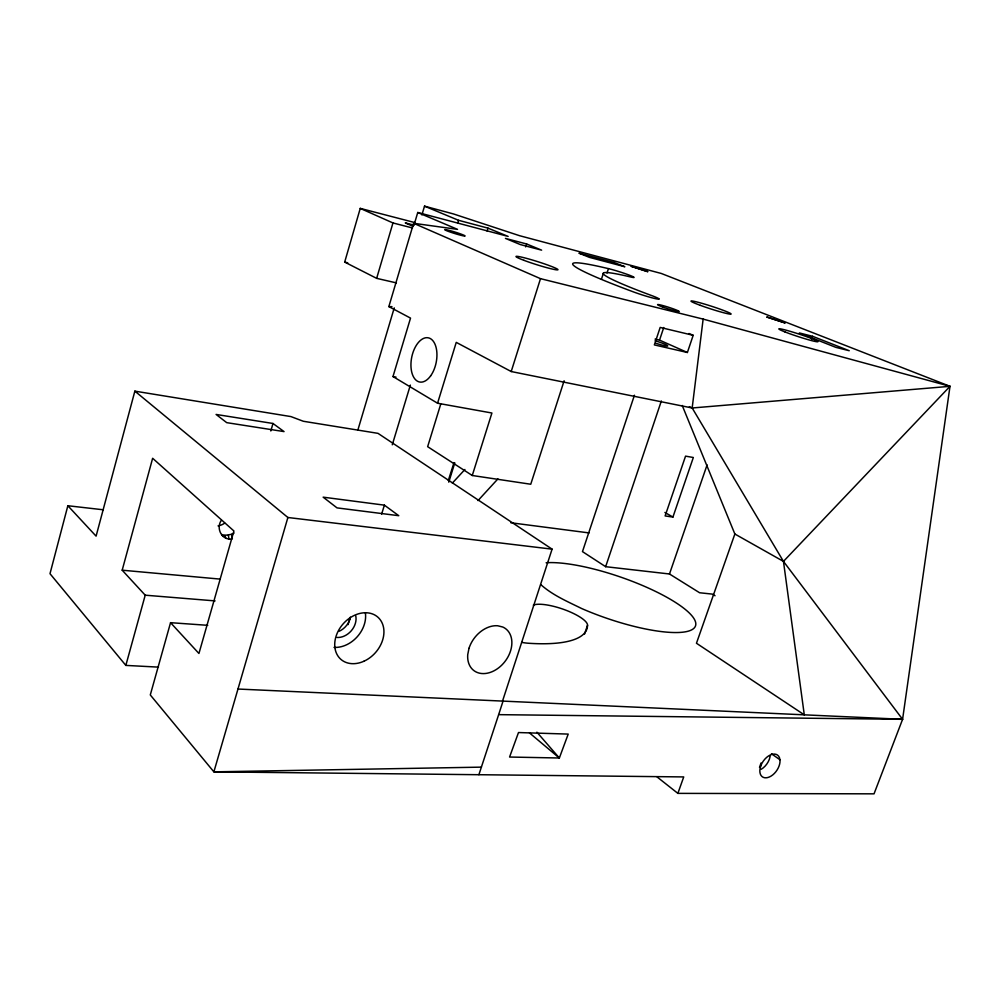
<?xml version="1.0" encoding="UTF-8"?>
<svg xmlns="http://www.w3.org/2000/svg" width="1000" height="1000" viewBox="0 0 1000 1000"><rect width="100%" height="100%" fill="white"/><g stroke="black" fill="none" stroke-linecap="round" stroke-linejoin="round"><path stroke-width="1.5" d="M657.113 776.975L677.875 793.375L874.038 793.838L902.588 719.312L783.462 561.4L692.175 407.987L703.138 319.1L540.5 278.663L413.6 223.287L388.85 306.6L410.525 318.113L392.987 376.55L437.562 403.225L491.912 413.013L472.262 475.5L530.75 484.237L564.125 380.775M478.888 774.712L498.65 714.65L902.588 719.312L950 386.325L661.275 273.463L519.575 235.7L453.488 213.95L424.513 206.163L421.9 214.95M103.3 509.787L67.85 505.737L50 573.7L125.838 665.4L158.438 667.125M770.188 756.188L769.375 759.225A13.162 8.213 -55.6 0 1 761.137 769.325M502.525 701.087L552.087 549.15L377.987 433.35L303.325 421.262L290.938 416.587L134.863 391.138L96.088 536.15L67.85 505.737M215.087 600.9L145.213 595.188L122.188 570.2L152.637 458.275L233.9 530.975L198.938 653.487L170.55 622.675L150.287 694.95L213.875 771.85L683.725 776.925L677.875 793.375M125.838 665.4L145.213 595.188M270.825 430.975L272.975 423.475L216.088 414.438L226.713 422.65L284.05 431.6L272.975 423.475M396.4 282.9L376.65 278.35L344.688 262.087L360.25 208.388L414.85 222.575M481.413 767.138L213.875 771.85L287.887 517.5L134.863 391.138M376.65 278.35L392.962 222.95L360.25 208.388M414.25 224.288L417.75 212.5L508.15 236.425L487.987 228.137L458.537 220.3L424.513 206.163M357.887 429.975L394.25 307.875M457.688 223.088L458.537 220.3M392.275 444.8L410.363 385.087M348.038 624.625L350.312 617.163M381.65 514.113L384.375 505.15L323.15 497.163L337.025 507.887L398.762 515.7L384.375 505.15M487.088 231.088L487.987 228.137M437.562 403.225L456.25 342.375L511.213 371.538L692.175 407.987L950 386.325L783.462 561.4L804.287 714.825L696.462 643.25L734.862 534.012L682.225 405.475M440.725 404.15L427.65 446.675L472.262 475.5M448.775 482.163L454.8 462.825M525.675 246.9L526.587 243.975L505.45 238.4L520.35 244.575L541.625 250.15L526.587 243.975M511.213 371.538L540.5 278.663M448.338 480.438L454 462.6M601.462 279.163L603.362 273.3M607 273.05L608.438 268.637A146.537 9.7 17.9 0 0 633.938 292.087A17.275 1.225 17.8 0 0 658.388 299.125L659 298.988M498.65 714.65L503.05 701.1M634.438 395.225L582.475 551.613L605.65 566.688L669.488 573.987L699.587 592.75L712.387 594.113L715.037 595.75M688.975 333.512L693.188 335.312L687.387 352.488L659.538 340.125L663.75 327.5M605.65 566.688L661.338 400.975M584.575 634.05L587.537 625.237A29.6 8.075 18.7 0 0 564.85 609.812A29.6 8.075 18.7 0 0 533.325 605.125M672.925 517.075L693.337 457.5L685.55 456.138L665.113 515.95L672.925 517.075L664.9 512.45M669.488 573.987L707.1 464.9M811.575 339.175L812.588 336.3L849.237 350.725L835.9 347.375L799.325 332.938L812.588 336.3M759.5 767.375L761.062 762.987M221.2 520.575C215.662 528.55 222.213 541.062 232.325 538.812L231.863 534.275L234.025 533.062M478 500.588L497.925 478.875M452.362 483.088L464.913 469.487M222.938 536.413L221.775 534.538L224.963 535.35L231.863 534.275M388.85 306.6L391.962 306.663M238.05 689.038L902.588 719.312M170.55 622.675L207.738 625.325M122.188 570.2L220.225 579.113M287.887 517.5L552.087 549.15M510.85 522.762L589.05 532.913M413.6 223.287L457.525 229.363L417.75 212.5M392.987 376.55L396.025 377.113M687.387 352.488L654.362 344.913L660.175 327.425L693.188 335.312M655.075 339.087L659.538 340.125M344.688 262.087L347.725 262.8M392.962 222.95L412.5 227.975M414.237 225.212L405.275 222.9L413.25 226.4M703.138 319.1L950 386.325M689.388 406.637L692.175 407.987M734.862 534.012L783.462 561.4M771.45 753.75L779.912 759.737M541.025 584.825C552.85 595.337 567.612 601.587 581.65 608.525A86.788 21.738 19 0 0 686.862 631.525A86.788 21.738 19 0 0 655.863 591.575A86.788 21.738 19 0 0 546.125 562.75M529.487 732.925L559.35 758L568.212 734.087L518.488 732.55L509.575 757.038L559.35 758L536.9 732.188M224.963 535.35L225.675 538.088M228.4 535.262L228.875 538.913M521.9 642.412A31.363 9.113 18.4 0 0 528.85 643.275A152.262 41.938 17.5 0 0 587.537 625.237M655.125 340.75A11.3 1.087 17.9 0 1 667.75 345.875A11.3 1.087 17.9 0 1 656.075 343.325M659 298.988A17.275 1.225 17.8 0 0 651 295.325L645.362 293.212A113.8 7.512 17.9 0 1 630.913 277.05A15.325 0.975 17.7 0 0 628.825 274.962A15.325 0.975 17.7 0 0 608.337 268.6M224.688 523.125A14.387 12.088 -45.7 0 1 218.05 525.887M350.037 618.9A16.45 12.85 -48.3 0 1 339.275 631.225M355.75 615.887A16.538 12.9 -48.7 0 1 337.013 637.45M365.4 613.05A27.538 21.475 -48.7 0 1 334.025 647.375M469 648.3L467.738 654.587A26.3 19.288 -52.7 0 0 498.95 667.613A26.3 19.288 -52.7 0 0 502.75 627.013L497.663 625.763A26.3 19.288 -52.7 0 0 469 648.3M760.825 765.8L760 768.888A13.25 8.213 -55.6 0 0 769.388 776.975A13.25 8.213 -55.6 0 0 780.013 760.175L779.475 757.688A13.25 8.213 -55.6 0 0 770.5 754.9A13.25 8.213 -55.6 0 0 760.825 765.8M784.975 322.912L766.963 317.075L784.975 322.912M647.7 271.65L631.225 266.312L647.7 271.65M445.812 229.638L444.913 229.55A10.625 0.737 17.3 0 0 456.987 234.213A10.625 0.737 17.3 0 0 462.887 234.8A10.625 0.737 17.3 0 0 445.812 229.638M614.263 262.562L578.962 253.175L589.4 257.362L624.825 266.75L614.263 262.562M700.362 305.35A21.088 1.388 17.9 0 0 731.1 314.05A21.088 1.388 17.9 0 0 701.675 303.25A21.088 1.388 17.9 0 0 700.362 305.35M784.912 331.9A20.45 1.325 18.1 0 0 817.3 341.775A20.45 1.325 18.1 0 0 793.112 332.212A20.45 1.325 18.1 0 0 784.912 331.9M523.925 260.325A22 1.6 17.5 0 0 557.762 269.85A22 1.6 17.5 0 0 529.312 259.137A22 1.6 17.5 0 0 523.925 260.325M430.613 375.9A22.513 12.5 -79 0 0 430.288 338.55A22.513 12.5 -79 0 0 410.938 365.275A22.513 12.5 -79 0 0 430.613 375.9M662.387 306.9A11.35 0.838 17.8 0 0 679.225 311.613A11.35 0.838 17.8 0 0 663.725 305.8A11.35 0.838 17.8 0 0 662.387 306.9M364.062 661.175A28.05 21.625 -48.9 0 0 377.875 617.175A28.05 21.625 -48.9 0 0 336.05 636.3A28.05 21.625 -48.9 0 0 364.062 661.175"/></g></svg>
